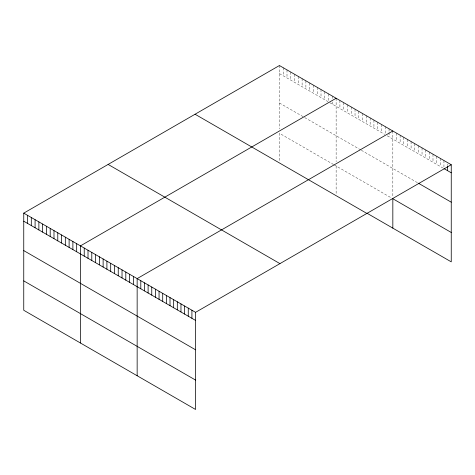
<?xml version="1.0" encoding="UTF-8"?>
<svg xmlns="http://www.w3.org/2000/svg" width="475" height="475" viewBox="0 0 475 475"><rect width="100%" height="100%" fill="white"/><g stroke="black" fill="none" stroke-linecap="round" stroke-linejoin="round"><path stroke-width="0.36" stroke-dasharray="2.38 1.78" d="M279.431 73.595L327.94 101.603M329.834 102.695L384.643 134.342M387.161 135.797L442.73 167.877M279.431 102.992L304 117.177M304.635 117.539L360.703 149.91M361.332 150.272L417.78 182.863M333.61 164.552L279.431 133.273L279.431 161.263M334.24 164.914L391.572 198.016M447.598 164.083L447.598 165.549M443.947 160.502L443.947 167.111M440.295 158.395L440.295 166.47M436.644 156.287L436.644 164.362M432.992 154.179L432.992 162.254M429.341 152.071L429.341 160.146M425.695 149.963L425.695 158.038M422.043 147.856L422.043 155.931M418.392 145.748L418.392 153.823M414.74 143.64L414.74 151.715M411.089 141.532L411.089 149.607M407.437 139.424L407.437 147.499M403.786 137.317L403.786 145.392M400.134 135.209L400.134 143.284M396.483 133.101L396.483 141.176M392.831 130.993L392.831 197.297M389.055 128.814L389.055 131.747M389.055 132.483L389.055 136.889M385.272 126.629L385.272 133.968M381.49 124.45L381.49 132.519M377.714 122.265L377.714 130.34M373.932 120.08L373.932 128.155M370.15 117.901L370.15 125.976M366.373 115.716L366.373 123.791M362.591 113.537L362.591 121.612M358.815 111.352L358.815 119.427M355.033 109.173L355.033 117.248M351.251 106.988L351.251 115.063M347.474 104.809L347.474 112.878M343.692 102.624L343.692 110.699M339.91 100.439L339.91 108.514M336.134 98.26L336.134 161.678M336.134 166.007L336.134 193.996M332.352 96.075L332.352 99.014M332.352 101.947L332.352 104.15M328.575 93.896L328.575 101.234M324.793 91.711L324.793 99.786M321.011 89.532L321.011 97.607M317.235 87.347L317.235 95.422M313.452 85.168L313.452 93.237M309.67 82.982L309.67 91.058M305.894 80.798L305.894 88.873M302.112 78.618L302.112 86.693M298.336 76.433L298.336 84.508M294.553 74.254L294.553 82.329M290.771 72.069L290.771 80.144M286.995 69.89L286.995 77.965M283.213 67.705L283.213 75.78M279.431 65.526L279.431 128.945"/><path stroke-width="0.71" d="M23.75 213.138L195.569 312.336L195.569 409.474L23.75 310.276L23.75 213.138L279.431 65.526L451.25 164.724L451.25 261.862L367.003 213.222M336.134 98.26L80.447 245.878L80.447 343.015M392.831 130.993L137.15 278.611L137.15 375.749M195.569 312.336L451.25 164.724M443.947 168.578L451.25 172.793M418.392 183.213L451.25 202.184M451.25 232.471L392.831 198.74L392.831 228.131M195.059 114.237L366.872 213.435M108.128 164.427L279.941 263.625M23.75 221.213L195.569 320.411M23.75 250.604L195.569 349.802M23.75 280.885L195.569 380.083M447.598 166.286L447.598 170.685M191.918 310.228L191.918 318.303M188.266 308.121L188.266 316.196M184.615 306.013L184.615 314.088M180.963 303.905L180.963 311.98M177.312 301.797L177.312 309.872M173.66 299.689L173.66 307.764M170.008 297.582L170.008 305.657M166.357 295.474L166.357 303.549M162.705 293.366L162.705 301.441M159.054 291.258L159.054 299.333M155.402 289.15L155.402 297.225M151.757 287.043L151.757 295.118M148.105 284.935L148.105 293.01M144.453 282.827L144.453 290.902M140.802 280.719L140.802 288.794M133.368 276.426L133.368 284.501M129.592 274.247L129.592 282.322M125.81 272.062L125.81 280.137M122.028 269.883L122.028 277.958M118.251 267.698L118.251 275.773M114.469 265.519L114.469 273.594M110.687 263.334L110.687 271.409M106.911 261.155L106.911 269.224M103.128 258.97L103.128 267.045M99.352 256.785L99.352 264.86M95.57 254.606L95.57 262.681M91.788 252.421L91.788 260.496M88.012 250.242L88.012 258.317M84.229 248.057L84.229 256.132M76.671 243.693L76.671 251.768M72.889 241.514L72.889 249.589M69.112 239.329L69.112 247.404M65.33 237.144L65.33 245.219M61.548 234.965L61.548 243.04M57.772 232.78L57.772 240.855M53.99 230.601L53.99 238.676M50.208 228.416L50.208 236.491M46.431 226.237L46.431 234.312M42.649 224.052L42.649 232.127M38.873 221.873L38.873 229.947M35.091 219.688L35.091 227.763M31.308 217.508L31.308 225.578M27.532 215.323L27.532 223.398"/></g></svg>
